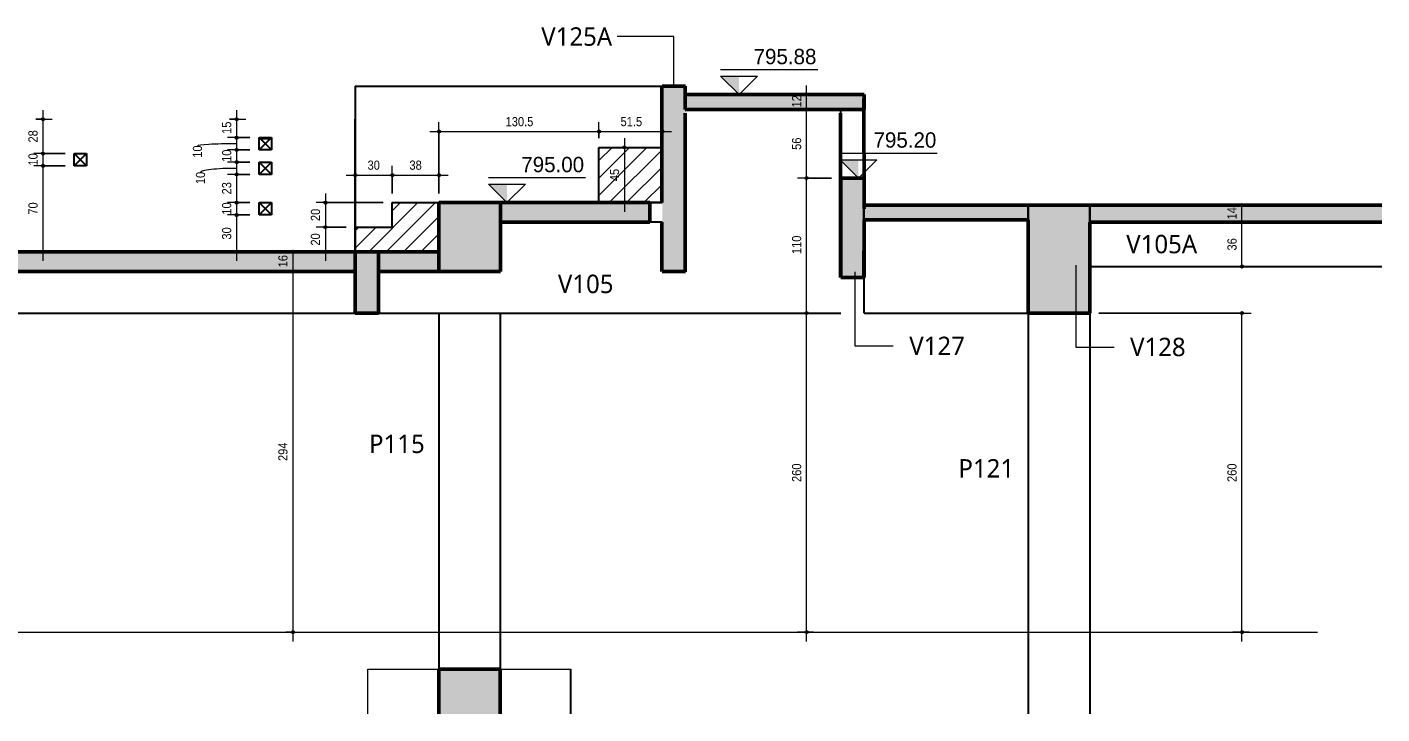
# Model space of a CAD drawing. Extents: x -2131 to 52870, y -3196 to 88043.
# Drawn here: x 9836 to 10939, y 79083 to 79643 of the extents above; entities that cross this region are included whole.
import ezdxf

# ---------------------------------------------------------------- set-up
doc = ezdxf.new("R2010")
doc.units = 0
doc.linetypes.add('Hidden', pattern=[0.714375, 0.47625, -0.238125])
for name, color, linetype, lineweight in [('A-ANNO-DIMS', 7, 'Continuous', 9), ('A-ANNO-DIMS-50', 7, 'Continuous', 9), ('A-DETL-GENF', 7, 'Continuous', 18), ('A-DETL-MEDM', 7, 'Continuous', 50), ('A-DETL-THIN', 7, 'Continuous', 25), ('A-FLOR', 7, 'Continuous', 25), ('A-GENM', 7, 'Continuous', 25), ('G-ANNO-DIMS', 7, 'Continuous', 9), ('S-BEAM', 7, 'Continuous', 25), ('S-BEAM-IDEN', 7, 'Continuous', 9), ('S-COLS', 7, 'Continuous', 25), ('S-COLS-IDEN', 7, 'Continuous', 9), ('S-FNDN', 7, 'Continuous', 25)]:
    doc.layers.add(name, color=color, linetype=linetype, lineweight=lineweight)
doc.layers.add('A-DETL', color=7, linetype='Continuous', lineweight=18, true_color=0x00a600)
doc.styles.add('Fira Sans', font='', dxfattribs={"width": 0.9, "height": 7.5})
doc.styles.add('Fira Sans_1', font='', dxfattribs={"height": 12.5})
doc.styles.add('Gadugi', font='gadugi.ttf', dxfattribs={"height": 15})
doc.styles.get('Fira Sans').set_extended_font_data('Fira Sans')
doc.styles.get('Fira Sans_1').set_extended_font_data('Fira Sans')
doc.dimstyles.new('PED_1_5mm_ESQ', dxfattribs={"dimscale": 30.48, "dimtxt": 10.229846, "dimasz": 0.328084, "dimexe": 0.246063, "dimexo": 0.246063, "dimgap": 0.049213, "dimtad": 1, "dimdec": 1, "dimrnd": 0.5, "dimdsep": 46, "dimtxsty": 'Fira Sans', "dimblk1": 'DOTSMALL', "dimblk2": 'DOTSMALL', "dimsah": 1, "dimcen": 0.09, "dimdle": 0.246063, "dimazin": 0, "dimtfac": 1, "dimtdec": 4, "dimtix": 1, "dimtmove": 1, "dimatfit": 3, "dimfxl": 1, "dimtvp": 1, "dimtolj": 1, "dimtzin": 0, "dimarcsym": 2})
doc.dimstyles.new('PED_1_5mm_ESQ_1', dxfattribs={"dimscale": 30.48, "dimtxt": 10.229846, "dimasz": 0.328084, "dimexe": 0.246063, "dimexo": 0.246063, "dimgap": 0.049213, "dimtad": 1, "dimdec": 1, "dimrnd": 0.5, "dimdsep": 46, "dimtxsty": 'Fira Sans', "dimblk1": 'DOTSMALL', "dimblk2": 'DOTSMALL', "dimsah": 1, "dimcen": 0.09, "dimdle": 0.246063, "dimazin": 0, "dimtfac": 1, "dimtdec": 4, "dimtix": 1, "dimtmove": 0, "dimatfit": 3, "dimfxl": 1, "dimtvp": 1, "dimtolj": 1, "dimtzin": 0, "dimarcsym": 2})
pattern_1 = [(45, (10081.585, 79512.004), (-7.07107, 7.07107), [])]

# ---------------------------------------------------------------- blocks, each defined once
blk = doc.blocks.new('PED_FURO_RETANGULAR_R04_2020 - 10x10x78-3484638-CT C 001 - CORTE C-C')
at = {"layer": 'A-GENM'}
for p, q in [((-2733.3, 79490), (-2723.3, 79500)), ((-2723.3, 79490), (-2733.3, 79500))]:
    blk.add_line(p, q, dxfattribs=at)
blk = doc.blocks.new('PED_FURO_RETANGULAR_R04_2020 - 10x10x38-3487593-CT C 001 - CORTE C-C')
at = {"layer": 'A-GENM'}
for p, q in [((-2873.9, 79530), (-2883.9, 79540)), ((-2883.9, 79530), (-2873.9, 79540))]:
    blk.add_line(p, q, dxfattribs=at)
blk = doc.blocks.new('PED_FURO_RETANGULAR_R04_2020 - 10x10x45-3683140-CT C 001 - CORTE C-C')
at = {"layer": 'A-GENM'}
for p, q in [((-3024.7, 79523), (-3034.7, 79533)), ((-3034.7, 79523), (-3024.7, 79533))]:
    blk.add_line(p, q, dxfattribs=at)
blk = doc.blocks.new('PED_FURO_RETANGULAR_R04_2020 - 10x10x325-3487910-CT C 001 - CORTE C-C')
at = {"layer": 'A-GENM'}
for p, q in [((-3024.7, 79543), (-3034.7, 79553)), ((-3034.7, 79543), (-3024.7, 79553))]:
    blk.add_line(p, q, dxfattribs=at)
blk = doc.blocks.new('DIMBLOCK33-CT C 001 - CORTE C-C')
at = {"layer": 'A-ANNO-DIMS-50', "transparency": 16777216}
h = blk.add_hatch(color=256, dxfattribs=at)
edge = h.paths.add_edge_path(flags=0)
edge.add_arc((10052.6, 79460), 1.25, 0, 360)
h = blk.add_hatch(color=256, dxfattribs=at)
edge = h.paths.add_edge_path(flags=0)
edge.add_arc((10052.6, 79444), 1.25, 0, 360)
for p, q in [((10046.9, 79460), (10060.1, 79460)), ((10052.6, 79460), (10046.9, 79460)), ((10052.6, 79460), (10052.6, 79444)), ((10101.2, 79444), (10045.1, 79444)), ((10052.6, 79444), (10101.2, 79444))]:
    blk.add_line(p, q, dxfattribs=at)
for centre in [(10052.6, 79460), (10052.6, 79444)]:
    blk.add_circle(centre, 1.25, dxfattribs=at)
at = {"layer": 'A-ANNO-DIMS-50', "color": 0, "transparency": 16777216, "insert": (10040.7, 79447.3), "char_height": 7.5, "width": 11.174, "attachment_point": 1, "rotation": 90, "line_spacing_factor": 1.049215, "style": 'Fira Sans'}
blk.add_mtext('16', dxfattribs=at)
blk = doc.blocks.new('_DotSmall')
at = {"color": 0, "linetype": 'ByBlock', "const_width": 0.5}
blk.add_lwpolyline([(-0.0625, 0, 1), (0.0625, 0, 1)], format="xyb", close=True, dxfattribs=at)
blk = doc.blocks.new('DIMBLOCK34-CT C 001 - CORTE C-C')
at = {"layer": 'A-ANNO-DIMS-50', "transparency": 16777216}
h = blk.add_hatch(color=256, dxfattribs=at)
edge = h.paths.add_edge_path(flags=0)
edge.add_arc((10052.6, 79444), 1.25, 0, 360)
h = blk.add_hatch(color=256, dxfattribs=at)
edge = h.paths.add_edge_path(flags=0)
edge.add_arc((10052.6, 79150), 1.25, 0, 360)
for p, q in [((10101.2, 79444), (10045.1, 79444)), ((10052.6, 79444), (10052.6, 79142.5)), ((10052.6, 79444), (10101.2, 79444)), ((10046.9, 79150), (10060.1, 79150)), ((10052.6, 79150), (10046.9, 79150))]:
    blk.add_line(p, q, dxfattribs=at)
for centre in [(10052.6, 79444), (10052.6, 79150)]:
    blk.add_circle(centre, 1.25, dxfattribs=at)
at = {"layer": 'A-ANNO-DIMS-50', "color": 0, "transparency": 16777216, "insert": (10040.7, 79289.5), "char_height": 7.5, "width": 17.942, "attachment_point": 1, "rotation": 90, "line_spacing_factor": 1.049215, "style": 'Fira Sans'}
blk.add_mtext('294', dxfattribs=at)
blk = doc.blocks.new('Elevações de ponto - SIMBOLO DE NÍVEL-CORTE-2219088-CT C 001 - CORTE C-C')
at = {"layer": 'G-ANNO-DIMS'}
blk.add_hatch(color=256, dxfattribs=at).paths.add_polyline_path([(-4024.2, 79713), (-4024.2, 79698), (-4039.2, 79713)], flags=0)
for p, q in [((-3960.1, 79718.1), (-4039.2, 79718.1)), ((-4024.2, 79698), (-4039.2, 79713)), ((-4039.2, 79713), (-4009.2, 79713)), ((-4009.2, 79713), (-4024.2, 79698))]:
    blk.add_line(p, q, dxfattribs=at)
blk = doc.blocks.new('DIMBLOCK35-CT C 001 - CORTE C-C')
at = {"layer": 'A-ANNO-DIMS-50', "transparency": 16777216}
h = blk.add_hatch(color=256, dxfattribs=at)
edge = h.paths.add_edge_path(flags=0)
edge.add_arc((10825.4, 79410), 1.25, 0, 360)
h = blk.add_hatch(color=256, dxfattribs=at)
edge = h.paths.add_edge_path(flags=0)
edge.add_arc((10825.4, 79150), 1.25, 0, 360)
for p, q in [((10708.9, 79410), (10832.9, 79410)), ((10825.4, 79410), (10708.9, 79410)), ((10825.4, 79142.5), (10825.4, 79410)), ((10831.2, 79150), (10817.9, 79150)), ((10825.4, 79150), (10831.2, 79150))]:
    blk.add_line(p, q, dxfattribs=at)
for centre in [(10825.4, 79410), (10825.4, 79150)]:
    blk.add_circle(centre, 1.25, dxfattribs=at)
at = {"layer": 'A-ANNO-DIMS-50', "color": 0, "transparency": 16777216, "insert": (10813.5, 79272.4), "char_height": 7.5, "width": 18.256, "attachment_point": 1, "rotation": 90, "line_spacing_factor": 1.049215, "style": 'Fira Sans'}
blk.add_mtext('260', dxfattribs=at)
blk = doc.blocks.new('DIMBLOCK36-CT C 001 - CORTE C-C')
at = {"layer": 'A-ANNO-DIMS-50', "transparency": 16777216}
h = blk.add_hatch(color=256, dxfattribs=at)
edge = h.paths.add_edge_path(flags=0)
edge.add_arc((10825.4, 79484), 1.25, 0, 360)
h = blk.add_hatch(color=256, dxfattribs=at)
edge = h.paths.add_edge_path(flags=0)
edge.add_arc((10825.4, 79448), 1.25, 0, 360)
for p, q in [((10831.2, 79484), (10817.9, 79484)), ((10825.4, 79448), (10825.4, 79484)), ((10825.4, 79484), (10831.2, 79484)), ((10831.2, 79448), (10817.9, 79448)), ((10825.4, 79448), (10831.2, 79448))]:
    blk.add_line(p, q, dxfattribs=at)
for centre in [(10825.4, 79484), (10825.4, 79448)]:
    blk.add_circle(centre, 1.25, dxfattribs=at)
at = {"layer": 'A-ANNO-DIMS-50', "color": 0, "transparency": 16777216, "insert": (10813.5, 79461), "char_height": 7.5, "width": 11.961, "attachment_point": 1, "rotation": 90, "line_spacing_factor": 1.049215, "style": 'Fira Sans'}
blk.add_mtext('36', dxfattribs=at)
blk = doc.blocks.new('DIMBLOCK37-CT C 001 - CORTE C-C')
at = {"layer": 'A-ANNO-DIMS-50', "transparency": 16777216}
h = blk.add_hatch(color=256, dxfattribs=at)
edge = h.paths.add_edge_path(flags=0)
edge.add_arc((10825.4, 79498), 1.25, 0, 360)
h = blk.add_hatch(color=256, dxfattribs=at)
edge = h.paths.add_edge_path(flags=0)
edge.add_arc((10825.4, 79484), 1.25, 0, 360)
for p, q in [((10831.2, 79498), (10817.9, 79498)), ((10825.4, 79484), (10825.4, 79498)), ((10825.4, 79498), (10831.2, 79498)), ((10831.2, 79484), (10817.9, 79484)), ((10825.4, 79484), (10831.2, 79484))]:
    blk.add_line(p, q, dxfattribs=at)
for centre in [(10825.4, 79498), (10825.4, 79484)]:
    blk.add_circle(centre, 1.25, dxfattribs=at)
at = {"layer": 'A-ANNO-DIMS-50', "color": 0, "transparency": 16777216, "insert": (10813.5, 79486.3), "char_height": 7.5, "width": 11.174, "attachment_point": 1, "rotation": 90, "line_spacing_factor": 1.049215, "style": 'Fira Sans'}
blk.add_mtext('14', dxfattribs=at)
blk = doc.blocks.new('DIMBLOCK38-CT C 001 - CORTE C-C')
at = {"layer": 'A-ANNO-DIMS-50', "transparency": 16777216}
h = blk.add_hatch(color=256, dxfattribs=at)
edge = h.paths.add_edge_path(flags=0)
edge.add_arc((10079.1, 79500), 1.25, 0, 360)
h = blk.add_hatch(color=256, dxfattribs=at)
edge = h.paths.add_edge_path(flags=0)
edge.add_arc((10079.1, 79480), 1.25, 0, 360)
for p, q in [((10126, 79500), (10071.6, 79500)), ((10079.1, 79507.5), (10079.1, 79480)), ((10079.1, 79500), (10126, 79500)), ((10096, 79480), (10071.6, 79480)), ((10079.1, 79480), (10096, 79480))]:
    blk.add_line(p, q, dxfattribs=at)
for centre in [(10079.1, 79500), (10079.1, 79480)]:
    blk.add_circle(centre, 1.25, dxfattribs=at)
at = {"layer": 'A-ANNO-DIMS-50', "color": 0, "transparency": 16777216, "insert": (10067.2, 79485), "char_height": 7.5, "width": 12.118, "attachment_point": 1, "rotation": 90, "line_spacing_factor": 1.049215, "style": 'Fira Sans'}
blk.add_mtext('20', dxfattribs=at)
blk = doc.blocks.new('DIMBLOCK39-CT C 001 - CORTE C-C')
at = {"layer": 'A-ANNO-DIMS-50', "transparency": 16777216}
h = blk.add_hatch(color=256, dxfattribs=at)
edge = h.paths.add_edge_path(flags=0)
edge.add_arc((10079.1, 79480), 1.25, 0, 360)
h = blk.add_hatch(color=256, dxfattribs=at)
edge = h.paths.add_edge_path(flags=0)
edge.add_arc((10079.1, 79460), 1.25, 0, 360)
for p, q in [((10096, 79480), (10071.6, 79480)), ((10079.1, 79480), (10079.1, 79452.5)), ((10079.1, 79480), (10096, 79480)), ((10095.8, 79460), (10071.6, 79460)), ((10079.1, 79460), (10095.8, 79460))]:
    blk.add_line(p, q, dxfattribs=at)
for centre in [(10079.1, 79480), (10079.1, 79460)]:
    blk.add_circle(centre, 1.25, dxfattribs=at)
at = {"layer": 'A-ANNO-DIMS-50', "color": 0, "transparency": 16777216, "insert": (10067.2, 79465), "char_height": 7.5, "width": 12.118, "attachment_point": 1, "rotation": 90, "line_spacing_factor": 1.049215, "style": 'Fira Sans'}
blk.add_mtext('20', dxfattribs=at)
blk = doc.blocks.new('DIMBLOCK40-CT C 001 - CORTE C-C')
at = {"layer": 'A-ANNO-DIMS-50', "transparency": 16777216}
h = blk.add_hatch(color=256, dxfattribs=at)
edge = h.paths.add_edge_path(flags=0)
edge.add_arc((10103.5, 79522.4), 1.25, 0, 360)
h = blk.add_hatch(color=256, dxfattribs=at)
edge = h.paths.add_edge_path(flags=0)
edge.add_arc((10133.5, 79522.4), 1.25, 0, 360)
for p, q in [((10103.5, 79487.5), (10103.5, 79529.9)), ((10133.5, 79507.5), (10133.5, 79529.9)), ((10096, 79522.4), (10133.5, 79522.4)), ((10103.5, 79522.4), (10103.5, 79487.5)), ((10133.5, 79522.4), (10133.5, 79507.5))]:
    blk.add_line(p, q, dxfattribs=at)
for centre in [(10103.5, 79522.4), (10133.5, 79522.4)]:
    blk.add_circle(centre, 1.25, dxfattribs=at)
at = {"layer": 'A-ANNO-DIMS-50', "color": 0, "transparency": 16777216, "insert": (10113.4, 79534.3), "char_height": 7.5, "width": 12.276, "attachment_point": 1, "line_spacing_factor": 1.049215, "style": 'Fira Sans'}
blk.add_mtext('30', dxfattribs=at)
blk = doc.blocks.new('DIMBLOCK41-CT C 001 - CORTE C-C')
at = {"layer": 'A-ANNO-DIMS-50', "transparency": 16777216}
h = blk.add_hatch(color=256, dxfattribs=at)
edge = h.paths.add_edge_path(flags=0)
edge.add_arc((10133.5, 79522.4), 1.25, 0, 360)
h = blk.add_hatch(color=256, dxfattribs=at)
edge = h.paths.add_edge_path(flags=0)
edge.add_arc((10171.5, 79522.4), 1.25, 0, 360)
for p, q in [((10133.5, 79507.5), (10133.5, 79529.9)), ((10171.5, 79507.5), (10171.5, 79529.9)), ((10133.5, 79522.4), (10179, 79522.4)), ((10133.5, 79522.4), (10133.5, 79507.5)), ((10171.5, 79522.4), (10171.5, 79507.5))]:
    blk.add_line(p, q, dxfattribs=at)
for centre in [(10133.5, 79522.4), (10171.5, 79522.4)]:
    blk.add_circle(centre, 1.25, dxfattribs=at)
at = {"layer": 'A-ANNO-DIMS-50', "color": 0, "transparency": 16777216, "insert": (10147.5, 79534.3), "char_height": 7.5, "width": 12.118, "attachment_point": 1, "line_spacing_factor": 1.049215, "style": 'Fira Sans'}
blk.add_mtext('38', dxfattribs=at)
blk = doc.blocks.new('DIMBLOCK42-CT C 001 - CORTE C-C')
at = {"layer": 'A-ANNO-DIMS-50', "transparency": 16777216}
h = blk.add_hatch(color=256, dxfattribs=at)
edge = h.paths.add_edge_path(flags=0)
edge.add_arc((10171.5, 79558), 1.25, 0, 360)
h = blk.add_hatch(color=256, dxfattribs=at)
edge = h.paths.add_edge_path(flags=0)
edge.add_arc((10301.8, 79558), 1.25, 0, 360)
for p, q in [((10171.5, 79507.5), (10171.5, 79565.5)), ((10301.8, 79552.5), (10301.8, 79565.5)), ((10164, 79558), (10301.8, 79558)), ((10171.5, 79558), (10171.5, 79507.5)), ((10301.8, 79558), (10301.8, 79552.5))]:
    blk.add_line(p, q, dxfattribs=at)
for centre in [(10171.5, 79558), (10301.8, 79558)]:
    blk.add_circle(centre, 1.25, dxfattribs=at)
at = {"layer": 'A-ANNO-DIMS-50', "color": 0, "transparency": 16777216, "insert": (10225.8, 79569.8), "char_height": 7.5, "width": 25.968, "attachment_point": 1, "line_spacing_factor": 1.049215, "style": 'Fira Sans'}
blk.add_mtext('130.5', dxfattribs=at)
blk = doc.blocks.new('DIMBLOCK43-CT C 001 - CORTE C-C')
at = {"layer": 'A-ANNO-DIMS-50', "transparency": 16777216}
h = blk.add_hatch(color=256, dxfattribs=at)
edge = h.paths.add_edge_path(flags=0)
edge.add_arc((10301.8, 79558), 1.25, 0, 360)
h = blk.add_hatch(color=256, dxfattribs=at)
edge = h.paths.add_edge_path(flags=0)
edge.add_arc((10353.3, 79558), 1.25, 0, 360)
for p, q in [((10301.8, 79552.5), (10301.8, 79565.5)), ((10353.3, 79552.2), (10353.3, 79565.5)), ((10301.8, 79558), (10360.8, 79558)), ((10301.8, 79558), (10301.8, 79552.5)), ((10353.3, 79558), (10353.3, 79552.2))]:
    blk.add_line(p, q, dxfattribs=at)
for centre in [(10301.8, 79558), (10353.3, 79558)]:
    blk.add_circle(centre, 1.25, dxfattribs=at)
at = {"layer": 'A-ANNO-DIMS-50', "color": 0, "transparency": 16777216, "insert": (10319.4, 79569.8), "char_height": 7.5, "width": 19.515, "attachment_point": 1, "line_spacing_factor": 1.049215, "style": 'Fira Sans'}
blk.add_mtext('51.5', dxfattribs=at)
blk = doc.blocks.new('DIMBLOCK44-CT C 001 - CORTE C-C')
at = {"layer": 'A-ANNO-DIMS-50', "transparency": 16777216}
h = blk.add_hatch(color=256, dxfattribs=at)
edge = h.paths.add_edge_path(flags=0)
edge.add_arc((10322.5, 79545), 1.25, 0, 360)
h = blk.add_hatch(color=256, dxfattribs=at)
edge = h.paths.add_edge_path(flags=0)
edge.add_arc((10322.5, 79500), 1.25, 0, 360)
for p, q in [((10322.5, 79552.5), (10322.5, 79492.5)), ((10316.8, 79545), (10330, 79545)), ((10322.5, 79545), (10316.8, 79545)), ((10316.8, 79500), (10330, 79500)), ((10322.5, 79500), (10316.8, 79500))]:
    blk.add_line(p, q, dxfattribs=at)
for centre in [(10322.5, 79545), (10322.5, 79500)]:
    blk.add_circle(centre, 1.25, dxfattribs=at)
at = {"layer": 'A-ANNO-DIMS-50', "color": 0, "transparency": 16777216, "insert": (10310.7, 79517.5), "char_height": 7.5, "width": 11.961, "attachment_point": 1, "rotation": 90, "line_spacing_factor": 1.049215, "style": 'Fira Sans'}
blk.add_mtext('45', dxfattribs=at)
blk = doc.blocks.new('DIMBLOCK45-CT C 001 - CORTE C-C')
at = {"layer": 'A-ANNO-DIMS-50', "transparency": 16777216}
h = blk.add_hatch(color=256, dxfattribs=at)
edge = h.paths.add_edge_path(flags=0)
edge.add_arc((10470.9, 79410), 1.25, 0, 360)
h = blk.add_hatch(color=256, dxfattribs=at)
edge = h.paths.add_edge_path(flags=0)
edge.add_arc((10470.9, 79150), 1.25, 0, 360)
for p, q in [((10476.6, 79410), (10463.4, 79410)), ((10470.9, 79142.5), (10470.9, 79410)), ((10470.9, 79410), (10476.6, 79410)), ((10476.6, 79150), (10463.4, 79150)), ((10470.9, 79150), (10476.6, 79150))]:
    blk.add_line(p, q, dxfattribs=at)
for centre in [(10470.9, 79410), (10470.9, 79150)]:
    blk.add_circle(centre, 1.25, dxfattribs=at)
at = {"layer": 'A-ANNO-DIMS-50', "color": 0, "transparency": 16777216, "insert": (10459, 79272.4), "char_height": 7.5, "width": 18.256, "attachment_point": 1, "rotation": 90, "line_spacing_factor": 1.049215, "style": 'Fira Sans'}
blk.add_mtext('260', dxfattribs=at)
blk = doc.blocks.new('DIMBLOCK46-CT C 001 - CORTE C-C')
at = {"layer": 'A-ANNO-DIMS-50', "transparency": 16777216}
h = blk.add_hatch(color=256, dxfattribs=at)
edge = h.paths.add_edge_path(flags=0)
edge.add_arc((10470.9, 79520), 1.25, 0, 360)
h = blk.add_hatch(color=256, dxfattribs=at)
edge = h.paths.add_edge_path(flags=0)
edge.add_arc((10470.9, 79410), 1.25, 0, 360)
for p, q in [((10491.2, 79520), (10463.4, 79520)), ((10470.9, 79410), (10470.9, 79520)), ((10470.9, 79520), (10491.2, 79520)), ((10476.6, 79410), (10463.4, 79410)), ((10470.9, 79410), (10476.6, 79410))]:
    blk.add_line(p, q, dxfattribs=at)
for centre in [(10470.9, 79520), (10470.9, 79410)]:
    blk.add_circle(centre, 1.25, dxfattribs=at)
at = {"layer": 'A-ANNO-DIMS-50', "color": 0, "transparency": 16777216, "insert": (10459, 79458.1), "char_height": 7.5, "width": 16.525, "attachment_point": 1, "rotation": 90, "line_spacing_factor": 1.049215, "style": 'Fira Sans'}
blk.add_mtext('110', dxfattribs=at)
blk = doc.blocks.new('DIMBLOCK47-CT C 001 - CORTE C-C')
at = {"layer": 'A-ANNO-DIMS-50', "transparency": 16777216}
h = blk.add_hatch(color=256, dxfattribs=at)
edge = h.paths.add_edge_path(flags=0)
edge.add_arc((10470.9, 79576), 1.25, 0, 360)
h = blk.add_hatch(color=256, dxfattribs=at)
edge = h.paths.add_edge_path(flags=0)
edge.add_arc((10470.9, 79520), 1.25, 0, 360)
for p, q in [((10476.6, 79576), (10463.4, 79576)), ((10470.9, 79520), (10470.9, 79576)), ((10470.9, 79576), (10476.6, 79576)), ((10491.2, 79520), (10463.4, 79520)), ((10470.9, 79520), (10491.2, 79520))]:
    blk.add_line(p, q, dxfattribs=at)
for centre in [(10470.9, 79576), (10470.9, 79520)]:
    blk.add_circle(centre, 1.25, dxfattribs=at)
at = {"layer": 'A-ANNO-DIMS-50', "color": 0, "transparency": 16777216, "insert": (10459, 79543), "char_height": 7.5, "width": 11.961, "attachment_point": 1, "rotation": 90, "line_spacing_factor": 1.049215, "style": 'Fira Sans'}
blk.add_mtext('56', dxfattribs=at)
blk = doc.blocks.new('DIMBLOCK48-CT C 001 - CORTE C-C')
at = {"layer": 'A-ANNO-DIMS-50', "transparency": 16777216}
h = blk.add_hatch(color=256, dxfattribs=at)
edge = h.paths.add_edge_path(flags=0)
edge.add_arc((10470.9, 79588), 1.25, 0, 360)
h = blk.add_hatch(color=256, dxfattribs=at)
edge = h.paths.add_edge_path(flags=0)
edge.add_arc((10470.9, 79576), 1.25, 0, 360)
for p, q in [((10476.6, 79588), (10463.4, 79588)), ((10470.9, 79576), (10470.9, 79595.5)), ((10470.9, 79588), (10476.6, 79588)), ((10476.6, 79576), (10463.4, 79576)), ((10470.9, 79576), (10476.6, 79576))]:
    blk.add_line(p, q, dxfattribs=at)
for centre in [(10470.9, 79588), (10470.9, 79576)]:
    blk.add_circle(centre, 1.25, dxfattribs=at)
at = {"layer": 'A-ANNO-DIMS-50', "color": 0, "transparency": 16777216, "insert": (10459, 79577.5), "char_height": 7.5, "width": 10.702, "attachment_point": 1, "rotation": 90, "line_spacing_factor": 1.049215, "style": 'Fira Sans'}
blk.add_mtext('12', dxfattribs=at)
blk = doc.blocks.new('DIMBLOCK55-CT C 001 - CORTE C-C')
at = {"layer": 'A-ANNO-DIMS-50', "transparency": 16777216}
h = blk.add_hatch(color=256, dxfattribs=at)
edge = h.paths.add_edge_path(flags=0)
edge.add_arc((9849.1, 79568), 1.25, 0, 360)
h = blk.add_hatch(color=256, dxfattribs=at)
edge = h.paths.add_edge_path(flags=0)
edge.add_arc((9849.1, 79540), 1.25, 0, 360)
for p, q in [((9849.1, 79575.5), (9849.1, 79540)), ((9843.4, 79568), (9856.6, 79568)), ((9849.1, 79568), (9843.4, 79568)), ((9867.1, 79540), (9841.6, 79540)), ((9849.1, 79540), (9867.1, 79540))]:
    blk.add_line(p, q, dxfattribs=at)
for centre in [(9849.1, 79568), (9849.1, 79540)]:
    blk.add_circle(centre, 1.25, dxfattribs=at)
at = {"layer": 'A-ANNO-DIMS-50', "color": 0, "transparency": 16777216, "insert": (9837.2, 79549), "char_height": 7.5, "width": 11.961, "attachment_point": 1, "rotation": 90, "line_spacing_factor": 1.049215, "style": 'Fira Sans'}
blk.add_mtext('28', dxfattribs=at)
blk = doc.blocks.new('DIMBLOCK56-CT C 001 - CORTE C-C')
at = {"layer": 'A-ANNO-DIMS-50', "transparency": 16777216}
h = blk.add_hatch(color=256, dxfattribs=at)
edge = h.paths.add_edge_path(flags=0)
edge.add_arc((9849.1, 79540), 1.25, 0, 360)
h = blk.add_hatch(color=256, dxfattribs=at)
edge = h.paths.add_edge_path(flags=0)
edge.add_arc((9849.1, 79530), 1.25, 0, 360)
for p, q in [((9867.1, 79540), (9841.6, 79540)), ((9867.1, 79530), (9841.6, 79530)), ((9849.1, 79540), (9849.1, 79530)), ((9849.1, 79540), (9867.1, 79540)), ((9849.1, 79530), (9867.1, 79530))]:
    blk.add_line(p, q, dxfattribs=at)
for centre in [(9849.1, 79540), (9849.1, 79530)]:
    blk.add_circle(centre, 1.25, dxfattribs=at)
at = {"layer": 'A-ANNO-DIMS-50', "color": 0, "transparency": 16777216, "insert": (9837.2, 79530.2), "char_height": 7.5, "width": 11.489, "attachment_point": 1, "rotation": 90, "line_spacing_factor": 1.049215, "style": 'Fira Sans'}
blk.add_mtext('10', dxfattribs=at)
blk = doc.blocks.new('DIMBLOCK57-CT C 001 - CORTE C-C')
at = {"layer": 'A-ANNO-DIMS-50', "transparency": 16777216}
h = blk.add_hatch(color=256, dxfattribs=at)
edge = h.paths.add_edge_path(flags=0)
edge.add_arc((9849.1, 79530), 1.25, 0, 360)
h = blk.add_hatch(color=256, dxfattribs=at)
edge = h.paths.add_edge_path(flags=0)
edge.add_arc((9849.1, 79460), 1.25, 0, 360)
for p, q in [((9867.1, 79530), (9841.6, 79530)), ((9849.1, 79530), (9849.1, 79452.5)), ((9849.1, 79530), (9867.1, 79530)), ((9843.4, 79460), (9856.6, 79460)), ((9849.1, 79460), (9843.4, 79460))]:
    blk.add_line(p, q, dxfattribs=at)
for centre in [(9849.1, 79530), (9849.1, 79460)]:
    blk.add_circle(centre, 1.25, dxfattribs=at)
at = {"layer": 'A-ANNO-DIMS-50', "color": 0, "transparency": 16777216, "insert": (9837.2, 79490.2), "char_height": 7.5, "width": 11.646, "attachment_point": 1, "rotation": 90, "line_spacing_factor": 1.049215, "style": 'Fira Sans'}
blk.add_mtext('70', dxfattribs=at)
blk = doc.blocks.new('DIMBLOCK58-CT C 001 - CORTE C-C')
at = {"layer": 'A-ANNO-DIMS-50', "transparency": 16777216}
h = blk.add_hatch(color=256, dxfattribs=at)
edge = h.paths.add_edge_path(flags=0)
edge.add_arc((10006.8, 79568), 1.25, 0, 360)
h = blk.add_hatch(color=256, dxfattribs=at)
edge = h.paths.add_edge_path(flags=0)
edge.add_arc((10006.8, 79553), 1.25, 0, 360)
for p, q in [((10006.8, 79575.5), (10006.8, 79553)), ((10001.1, 79568), (10014.3, 79568)), ((10006.8, 79568), (10001.1, 79568)), ((10017.6, 79553), (9999.3, 79553)), ((10006.8, 79553), (10017.6, 79553))]:
    blk.add_line(p, q, dxfattribs=at)
for centre in [(10006.8, 79568), (10006.8, 79553)]:
    blk.add_circle(centre, 1.25, dxfattribs=at)
at = {"layer": 'A-ANNO-DIMS-50', "color": 0, "transparency": 16777216, "insert": (9994.9, 79556), "char_height": 7.5, "width": 10.859, "attachment_point": 1, "rotation": 90, "line_spacing_factor": 1.049215, "style": 'Fira Sans'}
blk.add_mtext('15', dxfattribs=at)
blk = doc.blocks.new('DIMBLOCK59-CT C 001 - CORTE C-C')
at = {"layer": 'A-ANNO-DIMS-50', "transparency": 16777216}
h = blk.add_hatch(color=256, dxfattribs=at)
edge = h.paths.add_edge_path(flags=0)
edge.add_arc((10006.8, 79553), 1.25, 0, 360)
h = blk.add_hatch(color=256, dxfattribs=at)
edge = h.paths.add_edge_path(flags=0)
edge.add_arc((10006.8, 79543), 1.25, 0, 360)
for p, q in [((10017.6, 79553), (9999.3, 79553)), ((10006.8, 79553), (10006.8, 79543)), ((10006.8, 79553), (10017.6, 79553)), ((10017.6, 79543), (9999.3, 79543)), ((10006.8, 79543), (10017.6, 79543))]:
    blk.add_line(p, q, dxfattribs=at)
for centre in [(10006.8, 79553), (10006.8, 79543)]:
    blk.add_circle(centre, 1.25, dxfattribs=at)
blk.add_ellipse((10006.8, 79546.1), major_axis=(31.9, 0), ratio=0.058377, start_param=1.570796, end_param=3.141593, dxfattribs=at)
at = {"layer": 'A-ANNO-DIMS-50', "color": 0, "transparency": 16777216, "insert": (9971.1, 79536.6), "char_height": 7.5, "width": 11.489, "attachment_point": 1, "rotation": 90, "line_spacing_factor": 1.049215, "style": 'Fira Sans'}
blk.add_mtext('10', dxfattribs=at)
blk = doc.blocks.new('DIMBLOCK60-CT C 001 - CORTE C-C')
at = {"layer": 'A-ANNO-DIMS-50', "transparency": 16777216}
h = blk.add_hatch(color=256, dxfattribs=at)
edge = h.paths.add_edge_path(flags=0)
edge.add_arc((10006.8, 79543), 1.25, 0, 360)
h = blk.add_hatch(color=256, dxfattribs=at)
edge = h.paths.add_edge_path(flags=0)
edge.add_arc((10006.8, 79533), 1.25, 0, 360)
for p, q in [((10017.6, 79543), (9999.3, 79543)), ((10006.8, 79543), (10006.8, 79533)), ((10006.8, 79543), (10017.6, 79543)), ((10017.6, 79533), (9999.3, 79533)), ((10006.8, 79533), (10017.6, 79533))]:
    blk.add_line(p, q, dxfattribs=at)
for centre in [(10006.8, 79543), (10006.8, 79533)]:
    blk.add_circle(centre, 1.25, dxfattribs=at)
at = {"layer": 'A-ANNO-DIMS-50', "color": 0, "transparency": 16777216, "insert": (9994.9, 79533.2), "char_height": 7.5, "width": 11.489, "attachment_point": 1, "rotation": 90, "line_spacing_factor": 1.049215, "style": 'Fira Sans'}
blk.add_mtext('10', dxfattribs=at)
blk = doc.blocks.new('DIMBLOCK61-CT C 001 - CORTE C-C')
at = {"layer": 'A-ANNO-DIMS-50', "transparency": 16777216}
h = blk.add_hatch(color=256, dxfattribs=at)
edge = h.paths.add_edge_path(flags=0)
edge.add_arc((10006.8, 79533), 1.25, 0, 360)
h = blk.add_hatch(color=256, dxfattribs=at)
edge = h.paths.add_edge_path(flags=0)
edge.add_arc((10006.8, 79523), 1.25, 0, 360)
for p, q in [((10017.6, 79533), (9999.3, 79533)), ((10006.8, 79533), (10006.8, 79523)), ((10006.8, 79533), (10017.6, 79533)), ((10017.6, 79523), (9999.3, 79523)), ((10006.8, 79523), (10017.6, 79523))]:
    blk.add_line(p, q, dxfattribs=at)
for centre in [(10006.8, 79533), (10006.8, 79523)]:
    blk.add_circle(centre, 1.25, dxfattribs=at)
blk.add_ellipse((10006.8, 79524.6), major_axis=(29.4, 0), ratio=0.114277, start_param=1.570796, end_param=3.141593, dxfattribs=at)
at = {"layer": 'A-ANNO-DIMS-50', "color": 0, "transparency": 16777216, "insert": (9973.6, 79515.1), "char_height": 7.5, "width": 11.489, "attachment_point": 1, "rotation": 90, "line_spacing_factor": 1.049215, "style": 'Fira Sans'}
blk.add_mtext('10', dxfattribs=at)
blk = doc.blocks.new('DIMBLOCK62-CT C 001 - CORTE C-C')
at = {"layer": 'A-ANNO-DIMS-50', "transparency": 16777216}
h = blk.add_hatch(color=256, dxfattribs=at)
edge = h.paths.add_edge_path(flags=0)
edge.add_arc((10006.8, 79523), 1.25, 0, 360)
h = blk.add_hatch(color=256, dxfattribs=at)
edge = h.paths.add_edge_path(flags=0)
edge.add_arc((10006.8, 79500), 1.25, 0, 360)
for p, q in [((10017.6, 79523), (9999.3, 79523)), ((10006.8, 79523), (10006.8, 79500)), ((10006.8, 79523), (10017.6, 79523)), ((10017.6, 79500), (9999.3, 79500)), ((10006.8, 79500), (10017.6, 79500))]:
    blk.add_line(p, q, dxfattribs=at)
for centre in [(10006.8, 79523), (10006.8, 79500)]:
    blk.add_circle(centre, 1.25, dxfattribs=at)
at = {"layer": 'A-ANNO-DIMS-50', "color": 0, "transparency": 16777216, "insert": (9994.9, 79506.7), "char_height": 7.5, "width": 11.489, "attachment_point": 1, "rotation": 90, "line_spacing_factor": 1.049215, "style": 'Fira Sans'}
blk.add_mtext('23', dxfattribs=at)
blk = doc.blocks.new('DIMBLOCK63-CT C 001 - CORTE C-C')
at = {"layer": 'A-ANNO-DIMS-50', "transparency": 16777216}
h = blk.add_hatch(color=256, dxfattribs=at)
edge = h.paths.add_edge_path(flags=0)
edge.add_arc((10006.8, 79500), 1.25, 0, 360)
h = blk.add_hatch(color=256, dxfattribs=at)
edge = h.paths.add_edge_path(flags=0)
edge.add_arc((10006.8, 79490), 1.25, 0, 360)
for p, q in [((10017.6, 79500), (9999.3, 79500)), ((10006.8, 79500), (10006.8, 79490)), ((10006.8, 79500), (10017.6, 79500)), ((10017.6, 79490), (9999.3, 79490)), ((10006.8, 79490), (10017.6, 79490))]:
    blk.add_line(p, q, dxfattribs=at)
for centre in [(10006.8, 79500), (10006.8, 79490)]:
    blk.add_circle(centre, 1.25, dxfattribs=at)
at = {"layer": 'A-ANNO-DIMS-50', "color": 0, "transparency": 16777216, "insert": (9994.9, 79490.2), "char_height": 7.5, "width": 11.489, "attachment_point": 1, "rotation": 90, "line_spacing_factor": 1.049215, "style": 'Fira Sans'}
blk.add_mtext('10', dxfattribs=at)
blk = doc.blocks.new('DIMBLOCK64-CT C 001 - CORTE C-C')
at = {"layer": 'A-ANNO-DIMS-50', "transparency": 16777216}
h = blk.add_hatch(color=256, dxfattribs=at)
edge = h.paths.add_edge_path(flags=0)
edge.add_arc((10006.8, 79490), 1.25, 0, 360)
h = blk.add_hatch(color=256, dxfattribs=at)
edge = h.paths.add_edge_path(flags=0)
edge.add_arc((10006.8, 79460), 1.25, 0, 360)
for p, q in [((10017.6, 79490), (9999.3, 79490)), ((10006.8, 79490), (10006.8, 79452.5)), ((10006.8, 79490), (10017.6, 79490)), ((10001.1, 79460), (10014.3, 79460)), ((10006.8, 79460), (10001.1, 79460))]:
    blk.add_line(p, q, dxfattribs=at)
for centre in [(10006.8, 79490), (10006.8, 79460)]:
    blk.add_circle(centre, 1.25, dxfattribs=at)
at = {"layer": 'A-ANNO-DIMS-50', "color": 0, "transparency": 16777216, "insert": (9994.9, 79469.9), "char_height": 7.5, "width": 12.276, "attachment_point": 1, "rotation": 90, "line_spacing_factor": 1.049215, "style": 'Fira Sans'}
blk.add_mtext('30', dxfattribs=at)

msp = doc.modelspace()

# ---------------------------------------------------------------- hatches: boundary and pattern name
at = {"layer": 'A-DETL-GENF', "true_color": 0x48b948}
h = msp.add_hatch(dxfattribs=at)
h.set_pattern_fill('FP_2', color=95, style=0, pattern_type=2)
h.set_pattern_definition(pattern_1)
h.paths.add_polyline_path([(10343.302, 79500.004), (10352.887, 79500.004), (10352.887, 79545.004), (10301.797, 79545.004), (10301.797, 79500.004), (10343.297, 79500.004)], flags=0)
h = msp.add_hatch(dxfattribs=at)
h.set_pattern_fill('FP_2', color=95, style=0, pattern_type=2)
h.set_pattern_definition(pattern_1)
h.paths.add_polyline_path([(10103.523, 79460.004), (10171.523, 79460.004), (10171.523, 79500.004), (10133.523, 79500.004), (10133.523, 79480.004), (10103.523, 79480.004)], flags=0)
at = {"layer": 'A-FLOR', "true_color": 0xa6a6a6}
for points in [[(10489.37, 79576.004), (10517.711, 79576.004), (10517.711, 79588.004), (10372.297, 79588.004), (10372.297, 79576.004)], [(10343.297, 79484.004), (10343.297, 79500.004), (10221.523, 79500.004), (10221.523, 79484.004), (10339.374, 79484.004)], [(10517.712, 79486.004), (10651.398, 79486.004), (10651.398, 79498.004), (10517.591, 79498.004), (10517.591, 79486.004), (10517.711, 79486.004)], [(10939.358, 79484.004), (10939.358, 79498.004), (10701.398, 79498.004), (10701.398, 79484.004)], [(10074.217, 79444.004), (10103.297, 79444.004), (10103.297, 79460.004), (9715.141, 79460.004), (9715.141, 79444.004), (10069.967, 79444.004)], [(10133.523, 79444.004), (10171.523, 79444.004), (10171.523, 79460.004), (10122.297, 79460.004), (10122.297, 79444.004)]]:
    msp.add_hatch(color=253, dxfattribs=at).paths.add_polyline_path(points, flags=0)
at = {"layer": 'S-BEAM', "true_color": 0xa6a6a6}
for points in [[(10372.297, 79444.004), (10372.297, 79595.004), (10353.297, 79595.001), (10353.297, 79444.004), (10372.297, 79444.004)], [(10517.591, 79439.004), (10517.711, 79439.004), (10517.694, 79486.004), (10517.591, 79486.004), (10517.591, 79498.004), (10517.711, 79498.004), (10517.694, 79520.004), (10498.711, 79520.004), (10498.754, 79439.004)], [(10221.523, 79444.004), (10221.523, 79500.004), (10171.523, 79500.004), (10171.523, 79444.004)], [(10701.398, 79410.004), (10701.398, 79498.004), (10651.398, 79498.004), (10651.398, 79410.004), (10681.52, 79410.004)], [(10122.297, 79410.004), (10122.297, 79460.004), (10103.297, 79460.004), (10103.297, 79410.004)], [(10221.395, 79083.399), (10221.395, 79120.001), (10171.395, 79120.001), (10171.395, 79083.399), (10171.472, 79083.399)]]:
    msp.add_hatch(color=253, dxfattribs=at).paths.add_polyline_path(points, flags=0)

# ---------------------------------------------------------------- linework, layer by layer
at = {"layer": 'A-DETL', "color": 7}
for p, q in [((10352.887, 79545.004), (10301.797, 79545.004)), ((10301.797, 79545.004), (10301.797, 79500.004)), ((10352.887, 79500.004), (10352.887, 79545.004)), ((10171.523, 79500.004), (10133.523, 79500.004)), ((10133.523, 79500.004), (10133.523, 79480.004)), ((10171.523, 79460.004), (10171.523, 79500.004)), ((10301.797, 79500.004), (10352.887, 79500.004)), ((10133.523, 79480.004), (10103.523, 79480.004)), ((10103.523, 79480.004), (10103.523, 79460.004)), ((10103.523, 79460.004), (10171.523, 79460.004))]:
    msp.add_line(p, q, dxfattribs=at)
at = {"layer": 'A-DETL', "color": 7, "linetype": 'Hidden'}
msp.add_line((8587.045, 79150), (10887.045, 79150), dxfattribs=at)
at = {"layer": 'A-DETL-MEDM'}
for p, q in [((10352.888, 79595.004), (10352.887, 79500.004)), ((10371.889, 79585.004), (10371.889, 79595.004)), ((10517.826, 79495.004), (10517.635, 79585.004)), ((10371.889, 79443.504), (10371.889, 79573.004)), ((10498.405, 79573.004), (10498.635, 79439.004)), ((10171.523, 79484.004), (10171.523, 79460.004)), ((10221.523, 79444.004), (10221.523, 79484.004)), ((10352.888, 79484.004), (10352.888, 79444.004)), ((10517.635, 79439.004), (10517.691, 79483.004))]:
    msp.add_line(p, q, dxfattribs=at)
at = {"layer": 'A-DETL-THIN'}
for p, q in [((10301.797, 79500.004), (10301.797, 79545.004)), ((10301.797, 79545.004), (10353.297, 79545.004)), ((10133.523, 79480.004), (10133.523, 79500.004)), ((10133.523, 79500.004), (10171.523, 79500.004)), ((10352.887, 79500.004), (10294.887, 79500.004)), ((10353.297, 79500.004), (10301.797, 79500.004)), ((10103.523, 79460.004), (10103.523, 79480.004)), ((10103.523, 79480.004), (10133.523, 79480.004)), ((10171.523, 79460.004), (10103.523, 79460.004))]:
    msp.add_line(p, q, dxfattribs=at)
at = {"layer": 'A-FLOR', "lineweight": 50}
for p, q in [((10517.711, 79588.004), (10371.889, 79588.004)), ((10371.889, 79588.004), (10371.889, 79576.004)), ((10517.711, 79576.004), (10517.711, 79588.004)), ((10371.889, 79576.004), (10517.711, 79576.004)), ((10343.297, 79500.004), (10221.523, 79500.004)), ((10343.297, 79484.004), (10343.297, 79500.004)), ((10651.398, 79498.004), (10517.711, 79498.004)), ((10939.358, 79498.004), (10701.398, 79498.004)), ((10517.711, 79486.004), (10651.398, 79486.004)), ((10221.523, 79484.004), (10343.297, 79484.004)), ((10701.398, 79484.004), (10939.358, 79484.004)), ((10103.297, 79460.004), (9715.141, 79460.004)), ((10103.297, 79444.004), (10103.297, 79460.004)), ((10171.523, 79460.004), (10122.297, 79460.004)), ((9715.141, 79444.004), (10103.297, 79444.004)), ((10122.297, 79444.004), (10171.523, 79444.004))]:
    msp.add_line(p, q, dxfattribs=at)
at = {"layer": 'A-FLOR'}
for p, q in [((10103.1, 79568.004), (10103.297, 79568.004)), ((10026.135, 79552.004), (10025.142, 79552.004)), ((10034.135, 79552.004), (10026.149, 79552.004)), ((10035.142, 79552.004), (10034.149, 79552.004)), ((10103.297, 79552.004), (10103.1, 79552.004)), ((10343.297, 79500.004), (10353.297, 79500.004)), ((10517.711, 79498.004), (10517.591, 79498.004)), ((10517.591, 79498.004), (10517.591, 79486.004)), ((10651.398, 79486.004), (10651.398, 79498.004)), ((10701.398, 79498.004), (10701.398, 79484.004)), ((10517.591, 79486.004), (10517.711, 79486.004)), ((10353.297, 79484.004), (10343.297, 79484.004))]:
    msp.add_line(p, q, dxfattribs=at)
at = {"layer": 'S-BEAM'}
for p, q in [((10103.297, 79595.004), (10353.297, 79595.004)), ((10103.297, 79595.004), (10103.297, 79460.004)), ((10353.297, 79595.004), (10353.297, 79595.004)), ((10517.754, 79498.004), (10517.754, 79576.004)), ((10103.1, 79568.004), (10103.1, 79460.004)), ((10025.142, 79553.004), (10035.142, 79553.004)), ((10025.142, 79543.004), (10025.142, 79553.004)), ((10035.142, 79553.004), (10035.142, 79543.004)), ((10035.142, 79543.004), (10025.142, 79543.004)), ((9874.582, 79540.004), (9884.582, 79540.004)), ((9874.582, 79530.004), (9874.582, 79540.004)), ((9884.582, 79530.004), (9874.582, 79530.004)), ((9884.582, 79540.004), (9884.582, 79530.004)), ((10025.142, 79533.004), (10035.142, 79533.004)), ((10025.142, 79523.004), (10025.142, 79533.004)), ((10035.142, 79533.004), (10035.142, 79523.004)), ((10035.142, 79523.004), (10025.142, 79523.004)), ((10025.142, 79500.004), (10035.142, 79500.004)), ((10025.142, 79490.004), (10025.142, 79500.004)), ((10035.142, 79500.004), (10035.142, 79490.004)), ((10517.591, 79486.004), (10517.591, 79498.004)), ((10517.591, 79498.004), (10517.711, 79498.004)), ((10651.398, 79498.004), (10651.398, 79486.004)), ((10701.398, 79484.004), (10701.398, 79498.004)), ((10035.142, 79490.004), (10025.142, 79490.004)), ((10517.711, 79486.004), (10517.591, 79486.004)), ((10103.1, 79444.004), (10103.1, 79410.004)), ((10353.297, 79444.004), (10353.297, 79444.004)), ((10701.398, 79448.004), (10939.358, 79448.004)), ((10517.712, 79410.004), (10517.712, 79439.004)), ((9715.141, 79410.004), (10103.1, 79410.004)), ((10122.297, 79410.004), (10372.297, 79410.004)), ((10372.297, 79410.004), (10498.736, 79410.004)), ((10498.736, 79410.004), (10498.872, 79410.004)), ((10517.709, 79410.004), (10517.712, 79410.004)), ((10517.712, 79410.004), (10651.398, 79410.004))]:
    msp.add_line(p, q, dxfattribs=at)
at = {"layer": 'S-BEAM', "lineweight": 50}
for p, q in [((10372.297, 79595.004), (10353.297, 79595.004)), ((10517.711, 79520.004), (10498.711, 79520.004)), ((10498.711, 79520.004), (10498.711, 79439.004)), ((10517.711, 79498.004), (10517.711, 79520.004)), ((10221.523, 79500.004), (10171.523, 79500.004)), ((10171.523, 79500.004), (10171.523, 79460.004)), ((10221.523, 79444.004), (10221.523, 79500.004)), ((10701.398, 79498.004), (10651.398, 79498.004)), ((10517.711, 79439.004), (10517.711, 79486.004)), ((10651.398, 79486.004), (10651.398, 79410.004)), ((10701.398, 79410.004), (10701.398, 79484.004)), ((10103.523, 79460.004), (10103.297, 79460.004)), ((10103.297, 79460.004), (10103.297, 79410.004)), ((10122.297, 79460.004), (10103.523, 79460.004)), ((10122.297, 79410.004), (10122.297, 79460.004)), ((10171.523, 79460.004), (10171.523, 79444.004)), ((10171.523, 79444.004), (10221.523, 79444.004)), ((10353.297, 79444.004), (10372.297, 79444.004)), ((10498.711, 79439.004), (10517.711, 79439.004)), ((10103.297, 79410.004), (10122.297, 79410.004)), ((10651.398, 79410.004), (10701.398, 79410.004)), ((10221.395, 79120.001), (10171.395, 79120.001)), ((10171.395, 79120.001), (10171.395, 79083.399)), ((10221.395, 79083.399), (10221.395, 79120.001))]:
    msp.add_line(p, q, dxfattribs=at)
at = {"layer": 'S-BEAM-IDEN'}
for p, q in [((10362.797, 79635.314), (10316.683, 79635.314)), ((10362.797, 79595.004), (10362.797, 79635.314)), ((10510.209, 79443.504), (10510.209, 79383.238)), ((10689.997, 79449.004), (10689.997, 79382.371)), ((10510.209, 79383.238), (10541.51, 79383.238)), ((10689.997, 79382.371), (10721.298, 79382.371))]:
    msp.add_line(p, q, dxfattribs=at)
at = {"layer": 'S-COLS'}
for p, q in [((10498.711, 79520.004), (10498.711, 79576.004)), ((10517.711, 79576.004), (10517.711, 79520.004)), ((10171.472, 79410.004), (10171.472, 79120.001)), ((10221.472, 79410.004), (10221.472, 79120.001)), ((10651.398, 79410.004), (10651.398, 79083.399)), ((10701.398, 79410.004), (10701.398, 79083.399))]:
    msp.add_line(p, q, dxfattribs=at)
at = {"layer": 'S-FNDN', "lineweight": 18}
for p, q in [((10113.661, 79120.001), (10171.395, 79120.001)), ((10113.661, 79083.399), (10113.661, 79120.001)), ((10221.395, 79120.001), (10278.661, 79120.001)), ((10278.661, 79120.001), (10278.883, 79120.001)), ((10278.661, 79083.399), (10278.661, 79120.001)), ((10278.883, 79120.001), (10278.883, 79083.399))]:
    msp.add_line(p, q, dxfattribs=at)

# ---------------------------------------------------------------- block references
at = {"layer": 'A-GENM'}
for name, p in [('PED_FURO_RETANGULAR_R04_2020 - 10x10x325-3487910-CT C 001 - CORTE C-C', (13059.816, 0)), ('PED_FURO_RETANGULAR_R04_2020 - 10x10x38-3487593-CT C 001 - CORTE C-C', (12758.44, 0)), ('PED_FURO_RETANGULAR_R04_2020 - 10x10x45-3683140-CT C 001 - CORTE C-C', (13059.816, 0)), ('PED_FURO_RETANGULAR_R04_2020 - 10x10x78-3484638-CT C 001 - CORTE C-C', (12758.44, 0))]:
    msp.add_blockref(name, p, dxfattribs=at)
at = {"layer": 'G-ANNO-DIMS'}
for p in [(14440.079, -110), (14537.297, -178), (14251.086, -198)]:
    msp.add_blockref('Elevações de ponto - SIMBOLO DE NÍVEL-CORTE-2219088-CT C 001 - CORTE C-C', p, dxfattribs=at)

# ---------------------------------------------------------------- texts
at = {"layer": 'G-ANNO-DIMS', "char_height": 12.5, "attachment_point": 1, "line_spacing_factor": 1.049215, "style": 'Fira Sans_1'}
for s, insert, width in [('795.88', (10427.76, 79625.313), 61.37599), ('795.20', (10525.404, 79557.313), 60.35306), ('795.00', (10238.597, 79537.313), 61.78517)]:
    msp.add_mtext(s, dxfattribs=dict(at, insert=insert, width=width))
at = {"layer": 'S-BEAM-IDEN', "char_height": 15, "attachment_point": 1, "style": 'Gadugi'}
for s, insert, width in [('V125A', (10254.833, 79642.865), 74.55694), ('V105A', (10731.207, 79473.761), 74.55694), ('V105', (10268.383, 79441.315), 58.12234), ('V127', (10554.513, 79390.789), 58.12234), ('V128', (10734.301, 79389.921), 58.12234)]:
    msp.add_mtext(s, dxfattribs=dict(at, insert=insert, width=width))
at = {"layer": 'S-COLS-IDEN', "char_height": 15, "width": 56.51897, "attachment_point": 1, "style": 'Gadugi'}
for s, insert in [('P115', (10114.594, 79311.009)), ('P121', (10594.52, 79291.009))]:
    msp.add_mtext(s, dxfattribs=dict(at, insert=insert))

# ---------------------------------------------------------------- dimensions: what is measured, and where the dimension line sits
at = {"layer": 'A-ANNO-DIMS'}
for base, p1, p2, override, picture, middle in [((10470.858, 79588.004), (10469.09, 79576.004), (10469.09, 79588.004), {"dimpost": '<>', "dimfxl": 12}, 'DIMBLOCK48-CT C 001 - CORTE C-C', (10465.608, 79582.004)), ((9849.091, 79540.004), (9850.859, 79568.004), (9874.582, 79540.004), {"dimpost": '<>', "dimfxl": 36.698625}, 'DIMBLOCK55-CT C 001 - CORTE C-C', (9843.776, 79554.004)), ((10006.798, 79553.004), (10008.566, 79568.004), (10025.142, 79553.004), {"dimpost": '<>', "dimfxl": 22.355234}, 'DIMBLOCK58-CT C 001 - CORTE C-C', (10001.483, 79560.504)), ((10470.858, 79576.004), (10498.711, 79520.004), (10469.09, 79576.004), {"dimpost": '<>', "dimfxl": 63.351324}, 'DIMBLOCK47-CT C 001 - CORTE C-C', (10465.542, 79548.004)), ((10322.541, 79500.004), (10324.309, 79545.004), (10324.309, 79500.004), {"dimpost": '<>', "dimfxl": 45}, 'DIMBLOCK44-CT C 001 - CORTE C-C', (10317.225, 79522.504)), ((9849.091, 79530.004), (9874.582, 79540.004), (9874.582, 79530.004), {"dimpost": '<>', "dimfxl": 10}, 'DIMBLOCK56-CT C 001 - CORTE C-C', (9843.776, 79535.004)), ((10006.798, 79533.004), (10025.142, 79543.004), (10025.142, 79533.004), {"dimpost": '<>', "dimfxl": 10}, 'DIMBLOCK60-CT C 001 - CORTE C-C', (10001.483, 79538.004)), ((9849.091, 79460.004), (9874.582, 79530.004), (9850.859, 79460.004), {"dimpost": '<>', "dimfxl": 73.910683}, 'DIMBLOCK57-CT C 001 - CORTE C-C', (9843.776, 79495.004)), ((10006.798, 79500.004), (10025.142, 79523.004), (10025.142, 79500.004), {"dimpost": '<>', "dimfxl": 23}, 'DIMBLOCK62-CT C 001 - CORTE C-C', (10001.483, 79511.504)), ((10470.858, 79520.004), (10469.09, 79410.004), (10498.711, 79520.004), {"dimpost": '<>', "dimfxl": 113.918349}, 'DIMBLOCK46-CT C 001 - CORTE C-C', (10465.542, 79465.004)), ((10006.798, 79490.004), (10025.142, 79500.004), (10025.142, 79490.004), {"dimpost": '<>', "dimfxl": 10}, 'DIMBLOCK63-CT C 001 - CORTE C-C', (10001.483, 79495.004)), ((10079.105, 79480.004), (10133.523, 79500.004), (10103.523, 79480.004), {"dimpost": '<>', "dimfxl": 36.055498}, 'DIMBLOCK38-CT C 001 - CORTE C-C', (10073.79, 79490.004)), ((10825.422, 79498.004), (10823.654, 79484.004), (10823.654, 79498.004), {"dimpost": '<>', "dimfxl": 14}, 'DIMBLOCK37-CT C 001 - CORTE C-C', (10820.172, 79491.004)), ((10006.798, 79460.004), (10025.142, 79490.004), (10008.566, 79460.004), {"dimpost": '<>', "dimfxl": 34.274721}, 'DIMBLOCK64-CT C 001 - CORTE C-C', (10001.483, 79475.004)), ((10079.105, 79460.004), (10103.523, 79480.004), (10103.297, 79460.004), {"dimpost": '<>', "dimfxl": 20.001278}, 'DIMBLOCK39-CT C 001 - CORTE C-C', (10073.79, 79470.004)), ((10825.422, 79484.004), (10823.654, 79448.004), (10823.654, 79484.004), {"dimpost": '<>', "dimfxl": 36}, 'DIMBLOCK36-CT C 001 - CORTE C-C', (10820.106, 79466.004)), ((10052.614, 79444.004), (10054.382, 79460.004), (10108.653, 79444.004), {"dimpost": '<>', "dimfxl": 56.580321}, 'DIMBLOCK33-CT C 001 - CORTE C-C', (10047.299, 79452.004)), ((10052.614, 79150), (10108.653, 79444.004), (10054.382, 79150), {"dimpost": '<>', "dimfxl": 298.971043}, 'DIMBLOCK34-CT C 001 - CORTE C-C', (10047.245, 79297.002)), ((10470.858, 79410.004), (10469.09, 79150), (10469.09, 79410.004), {"dimpost": '<>', "dimfxl": 260.004}, 'DIMBLOCK45-CT C 001 - CORTE C-C', (10465.542, 79280.002)), ((10825.422, 79410.004), (10823.654, 79150), (10701.398, 79410.004), {"dimpost": '<>', "dimfxl": 287.312529}, 'DIMBLOCK35-CT C 001 - CORTE C-C', (10820.106, 79280.002))]:
    dim = msp.add_linear_dim(base=base, p1=p1, p2=p2, angle=90, dimstyle='PED_1_5mm_ESQ_1', override=override, dxfattribs=at)
    dim.commit()
    dim.dimension.update_dxf_attribs({"geometry": picture, "text_midpoint": middle})
for base, p1, p2, override, picture, middle in [((10301.797, 79557.958), (10171.523, 79500.004), (10301.797, 79545.004), {"dimpost": '<>', "dimfxl": 137.827626}, 'DIMBLOCK42-CT C 001 - CORTE C-C', (10236.66, 79563.273)), ((10353.297, 79557.958), (10301.797, 79545.004), (10353.297, 79559.725), {"dimpost": '<>', "dimfxl": 53.562789}, 'DIMBLOCK43-CT C 001 - CORTE C-C', (10327.547, 79563.273)), ((10133.523, 79522.407), (10103.523, 79480.004), (10133.523, 79500.004), {"dimpost": '<>', "dimfxl": 36.055498}, 'DIMBLOCK40-CT C 001 - CORTE C-C', (10118.523, 79527.723)), ((10171.523, 79522.407), (10133.523, 79500.004), (10171.523, 79500.004), {"dimpost": '<>', "dimfxl": 38.000025}, 'DIMBLOCK41-CT C 001 - CORTE C-C', (10152.523, 79527.723))]:
    dim = msp.add_linear_dim(base=base, p1=p1, p2=p2, dimstyle='PED_1_5mm_ESQ_1', override=override, dxfattribs=at)
    dim.commit()
    dim.dimension.update_dxf_attribs({"geometry": picture, "text_midpoint": middle})
for base, p1, p2, picture, middle in [((10006.798, 79543.004), (10025.142, 79553.004), (10025.142, 79543.004), 'DIMBLOCK59-CT C 001 - CORTE C-C', (9976.076, 79542.312)), ((10006.798, 79523.004), (10025.142, 79533.004), (10025.142, 79523.004), 'DIMBLOCK61-CT C 001 - CORTE C-C', (9978.552, 79520.813))]:
    dim = msp.add_linear_dim(base=base, p1=p1, p2=p2, angle=90, dimstyle='PED_1_5mm_ESQ', override={"dimpost": '<>', "dimfxl": 10}, dxfattribs=at)
    dim.commit()
    dim.dimension.update_dxf_attribs({"geometry": picture, "text_midpoint": middle, "dimtype": 160, "text_rotation": 90})

doc.saveas('drawing.dxf')
